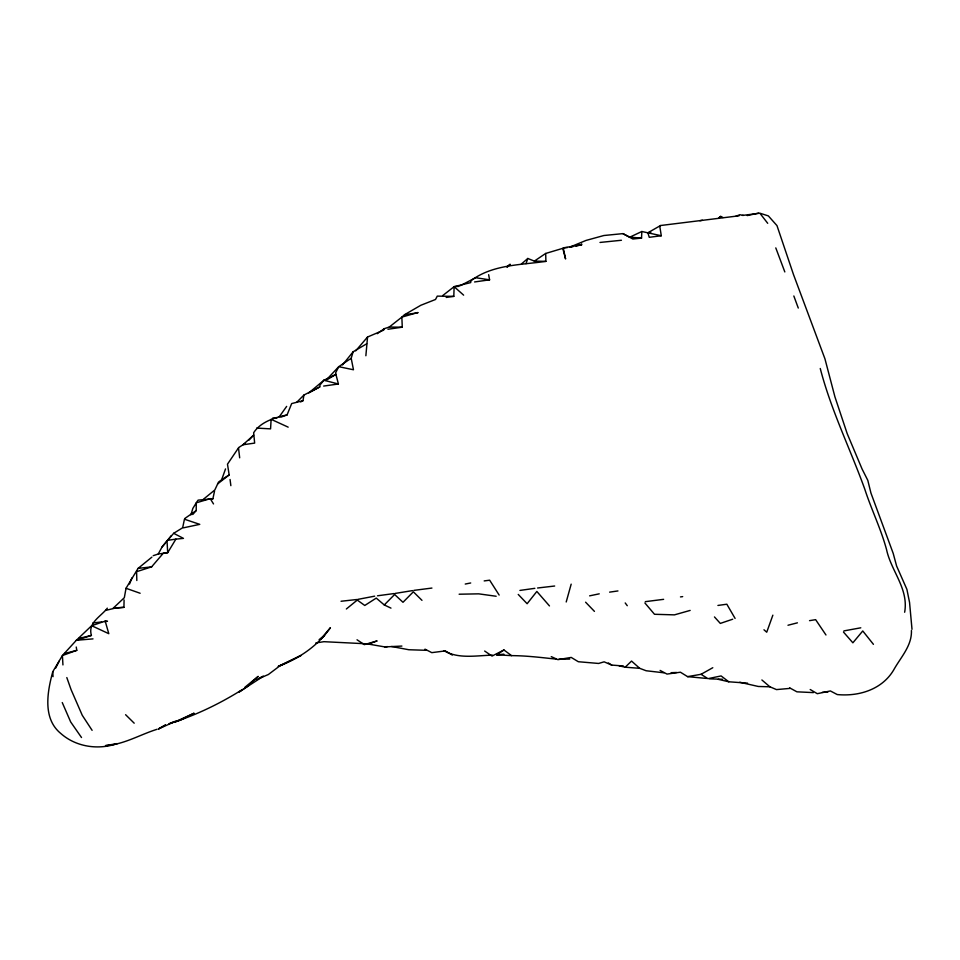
<?xml version="1.0" encoding="UTF-8"?>
<svg xmlns="http://www.w3.org/2000/svg" width="960" height="960" viewBox="0 0 960 960"><rect width="100%" height="100%" fill="white"/><g stroke="black" fill="none" stroke-linecap="round" stroke-linejoin="round"><path stroke-width="1.44" d="M192.744 514.512L196.2 510.564L196.284 502.824L198.072 500.148L212.88 498.804L214.536 491.136M115.728 608.124L123.924 607.332L124.08 599.94M575.928 246.012L581.604 244.8L581.628 243.864M570.156 246.996L585.984 240.444L603.9 235.512L622.908 233.628L632.856 239.004L641.544 238.092L641.82 231.504L661.296 235.74L659.88 226.956L660.564 225.516L739.044 215.808M365.868 355.752L367.548 337.02L383.652 330.144L384.264 328.68L389.256 327.06L402.264 327.192L401.856 317.124L404.544 314.712L420.84 305.268L435.516 299.484L437.268 296.124L453.816 296.352L454.116 286.668L470.652 282.612L471.084 280.584C492.564 264.516 520.44 265.068 545.892 261.36L545.688 253.452L562.776 248.34L565.584 258.972L563.22 247.884L567.456 247.572M107.328 608.16C100.896 616.644 87.576 622.644 91.404 635.424L76.368 640.272L62.412 655.548L52.764 671.736C47.352 691.752 42.42 718.464 60.744 733.44C75.96 746.952 98.16 750.216 117.168 743.604L105.492 745.632C123.912 744.552 140.04 734.58 157.104 729.276M911.436 630.504C912.036 645.864 900.588 657.396 893.628 670.056C882.024 689.568 858.9 696.636 837.264 694.56L830.388 690.948L817.284 693.696L810.204 689.508M325.932 380.364L323.928 380.256L308.76 392.928L319.74 386.94L320.016 384.948L323.928 380.256L335.928 374.388L335.688 372.72L338.76 366.672L351.192 358.272L353.136 351.78L366.672 343.812M300.636 401.916L302.988 400.716L303.936 395.04L319.74 386.94M151.884 557.136L138.096 568.38L126.024 588.288L124.332 597.696L112.992 608.4M566.208 601.98L571.176 584.148M190.908 514.884L192.828 508.44L196.284 502.824L210.252 498.66L212.88 498.804M526.02 263.652L527.808 258.468L534.336 261.12L545.892 261.36M203.352 499.308L214.812 489.972L218.532 482.1L221.64 479.76L225.528 468.924M772.86 615.168L766.728 632.208L763.968 629.784M129.564 584.004L131.892 577.932M280.848 417.156L287.052 414.948L291.672 403.572L302.988 400.716M217.56 483.972L229.164 474.912L227.484 464.184L238.764 447.504L245.052 443.436M55.596 668.196L59.304 661.008M153.24 555.672L158.232 554.028L162.144 546.84L171.348 535.596M162.144 546.84L173.664 533.316L183.456 538.38L175.896 539.124L167.688 552.684L158.232 554.028M287.052 414.948C274.812 417.492 260.7 421.8 253.656 432.732L254.652 443.1L242.952 444.78L253.62 435.156L249.012 440.124M279.192 416.88L286.656 406.392M342.504 364.92L353.136 351.78M136.824 580.5L136.596 571.692L151.596 566.868L163.272 553.26L167.688 552.684L167.124 542.544M355.716 350.832L367.548 337.02M326.916 379.32L338.76 366.672L353.472 369.768L351.192 358.272M296.676 402.348L303.936 395.04M346.356 608.988L357.276 600.072L364.776 605.472L376.248 598.092L384.264 604.944L394.632 594.504L402.996 602.292L413.352 591.804L421.968 600.348M93.012 638.88L76.368 640.272L91.644 625.704L105.204 621.132L107.472 621.276L104.556 621.612M719.052 218.04L720.72 216.396L722.976 217.512M507.06 267.336L510.192 264.24L507.264 266.532M619.128 665.832L625.2 667.212L631.536 661.068L639.696 668.316L646.14 670.752L663.96 672.804M521.34 264.06L527.808 258.468M241.428 690.132C218.988 704.136 194.448 715.944 168.984 723.72M244.776 687.384L258.18 676.38L247.38 686.46L239.196 691.956L263.4 676.188L259.5 677.94M389.256 327.06L401.856 317.124L417.852 312.516M442.668 295.62L454.116 286.668L459.036 286.332M718.512 218.1L720.72 216.396M319.104 639.648L324.648 635.436L320.46 639.348L330.408 627.708C317.676 645.96 298.896 658.692 278.208 666.372L300.96 655.512L279.492 666.132L268.38 674.508L256.152 679.74M377.208 333.708L384.264 328.68M184.908 518.424L196.2 510.564M165.42 725.124L158.544 728.88L165.348 725.04M534.336 261.12L545.688 253.452M511.548 655.632L496.608 654.816L503.964 649.98L511.548 655.632C526.608 655.692 541.344 657.552 556.284 659.124M221.64 479.76L229.164 474.912M173.664 533.316L182.652 527.76L184.452 519.216L199.764 524.352L183.468 527.82M327.18 379.62L335.928 374.388L338.4 384L323.664 386.064M661.296 235.74L649.26 237.3L647.868 232.788L660.564 225.516M660.108 670.416L666.996 674.076L680.424 672.216L687.576 676.632L701.04 674.304L712.788 667.716M460.308 285.672L475.644 277.716L489.588 279.828L488.652 274.692M503.964 649.98L492.036 656.076L484.656 651.036M622.908 233.628L629.76 237.192L641.82 231.504M158.544 728.88L175.524 721.308L170.352 723.072M735.696 216.384L739.788 214.704L743.4 215.424M76.248 647.028L76.776 650.34L62.412 655.548L62.94 664.932M732.72 619.2L720.312 623.412L714.468 616.944M690.156 610.416L674.424 614.868L654.504 614.28L644.892 602.964M64.476 653.58L76.776 650.34M787.98 625.248L797.412 622.836M315.828 642.948L323.94 641.688L371.7 644.064M105.588 610.428L116.364 607.812L123.924 607.332M78.78 638.472L91.404 635.424M747.252 215.58L758.868 213.036M570.252 247.236L573.096 246.624M589.62 595.848L599.232 593.832M465.24 584.052L470.7 582.972M357.72 599.4L374.652 596.172M843.924 630.9L860.796 627.804M699.888 220.704L702.42 220.26M647.868 232.788L650.82 232.284M563.772 247.776L581.604 244.8M663.624 599.34L645.312 601.656M395.076 593.436L412.512 590.604M809.532 620.652L815.64 619.668L825.96 634.98M167.46 540.348L175.896 539.124M404.544 314.712L417.876 312.792M387.948 329.244L402.264 327.192M609.612 592.14L617.952 590.94M474.576 281.952L489.588 279.828M446.208 297.432L453.816 296.352M519.924 590.424L534.84 588.336M717.924 605.448L726.828 604.212L735.096 618.432M680.472 596.916L682.68 596.616M377.508 595.788L393.936 593.58M484.188 580.92L489.66 580.2L499.152 595.068M413.88 590.376L431.928 588.06M357.036 639.78L364.344 644.64L377.112 640.908L368.304 644.064L384.828 646.92L387.492 646.584M742.464 215.424L758.652 213.384M537.588 588L554.664 586.02M92.916 622.944L101.652 621.936M138.096 568.38L151.68 566.868M341.052 601.26L356.772 599.52M600 242.448L621.432 240.264M496.608 654.816L503.928 654.192M790.128 688.38L776.472 689.592L769.896 686.796L761.892 679.98M492.396 655.152C476.4 655.524 458.268 659.22 443.964 650.664M822.204 692.364L827.928 691.944M384.828 646.92L401.892 646.068M671.124 672.696L676.608 672.48M459.132 594.216L478.68 593.844L496.152 596.256M709.656 678.864L722.484 679.26M558.888 659.196L569.724 659.088M272.772 417.996L276.96 418.032M426.588 650.316L408.828 649.74L391.596 646.5M769.896 686.796L758.292 686.472L739.764 682.248M813.372 692.604L796.932 691.824L789.672 687.876M256.68 428.076L270.564 428.868L271.128 419.328L288.168 427.152M718.344 679.344L728.76 681.78L747.552 683.148M629.76 237.192L641.544 238.092M625.2 667.212L639.696 668.316M551.256 656.628L557.904 659.652L571.212 657.42L578.328 661.728L598.608 663.456L604.128 661.836L611.7 665.076L623.436 665.988M687.576 676.632L706.56 678.444M323.928 380.256L338.4 384M126.024 588.288L140.136 593.256M91.644 625.704L108.792 633.684L105.204 621.132M384.264 604.944L390.972 608.124M424.968 649.152L431.796 652.644L445.26 650.904L452.328 655.068M701.04 674.304L707.976 678.672L721.104 675.936L728.76 681.78M608.34 662.952L611.7 665.076M454.116 286.668L463.632 295.152M549.468 605.928L536.844 591.456L527.124 603.72L518.232 594.432M81.516 737.532L70.68 721.956L62.256 702.564M92.1 730.332L82.248 715.272L71.1 689.676L66.816 677.568M873.432 644.34L862.764 630.96L852.876 642.804L843.48 632.052M125.592 714.696L134.196 723.192M585.6 602.196L594.444 611.376M767.712 223.308L759.84 213.18L768.348 215.904L776.976 225.612L793.5 274.572L824.94 358.812L834.936 396.876L847.2 433.656L862.068 468.984L867.792 480.324L870.96 493.104L893.208 553.404L896.616 566.04L906.912 589.38L909.552 602.448L912 629.292M625.212 602.952L627.264 605.712M210.252 498.66L213.516 503.94M775.788 247.896L784.824 271.932M793.836 295.98L798.276 308.052M820.26 368.496C831.024 410.136 850.212 448.848 864.756 489.084C871.368 509.508 880.968 528.876 886.56 549.636C891.156 571.152 908.82 588.744 904.656 612.252M230.064 479.484L230.856 485.664M238.512 447.984L239.676 457.824M52.764 671.736L53.028 676.656M193.884 713.28L180.66 720.084L174 722.364L193.884 713.28"/></g></svg>
